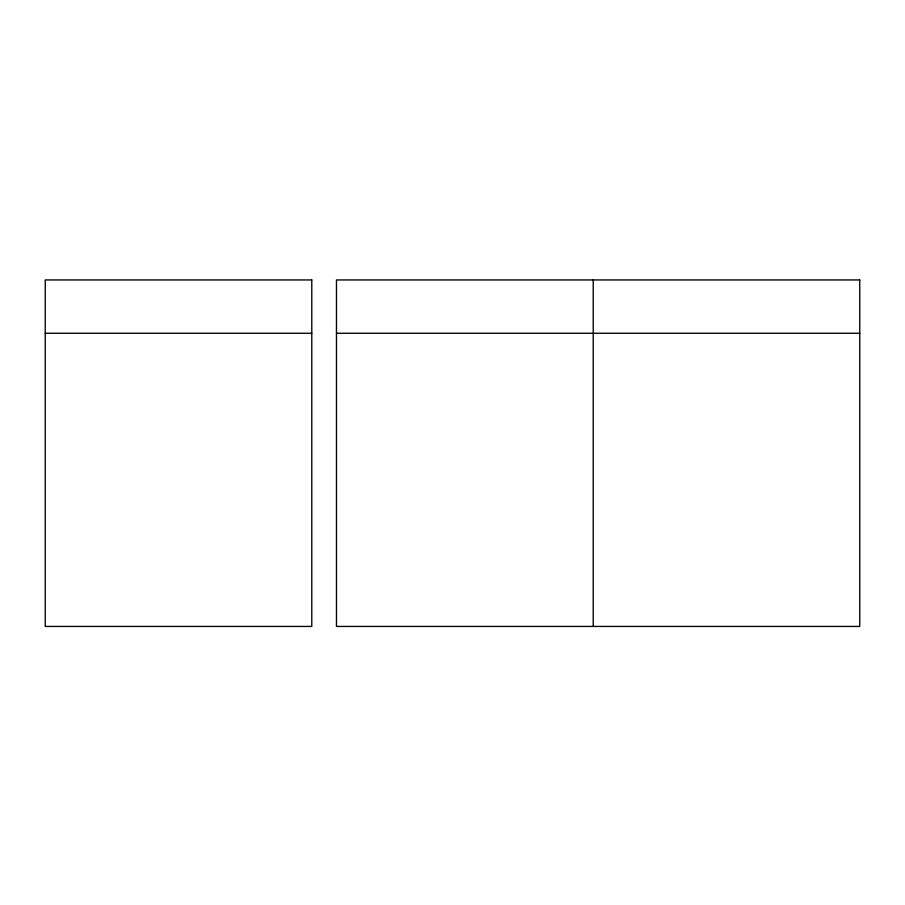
<?xml version="1.0" encoding="UTF-8"?>
<svg xmlns="http://www.w3.org/2000/svg" width="905" height="905" viewBox="0 0 905 905"><rect width="100%" height="100%" fill="white"/><g stroke="black" fill="none" stroke-linecap="round" stroke-linejoin="round"><path stroke-width="1.36" d="M45.25 333.255L311.784 333.255M336.468 333.255L591.949 333.255M593.216 333.255L859.75 333.255M593.216 279.95L593.216 626.441M311.784 279.95L45.25 279.95L45.25 626.441L311.784 626.441L311.784 279.95M859.75 279.95L336.468 279.95L336.468 626.441L859.75 626.441L859.75 279.95"/></g></svg>
